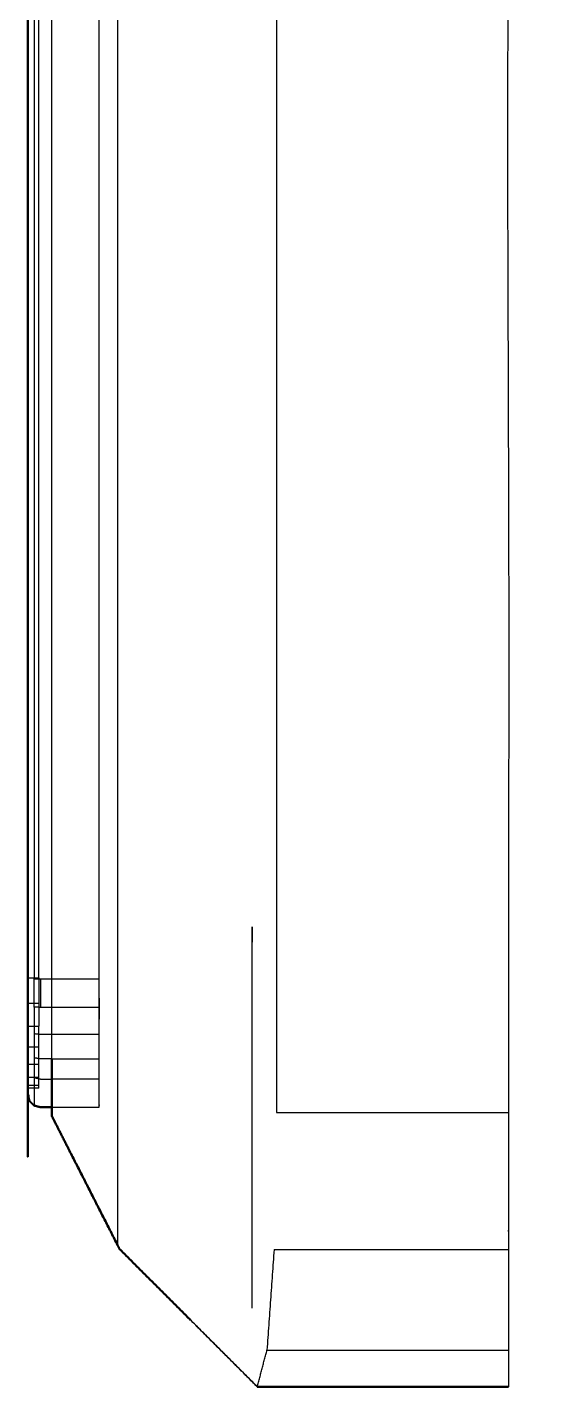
# Model space of a CAD drawing. Header units: centimetres. Extents: x 0 to 39.7, y 0 to 97.2.
# Drawn here: x 0 to 3.81, y 0 to 10.23 of the extents above; entities that cross this region are included whole.
import ezdxf

# ---------------------------------------------------------------- set-up
doc = ezdxf.new("R2010")
doc.units = ezdxf.units.CM
doc.layers.add('Make2D$Oculto$Curvas', color=7, linetype='Continuous', true_color=0x8c8c8c)
doc.layers.add('Make2D$Visible$Curvas', color=7, linetype='Continuous')
doc.layers.add('Make2D$Visible$CurvasDeSiluetaDeEscena', color=7, linetype='Continuous', lineweight=50)

msp = doc.modelspace()

# ---------------------------------------------------------------- linework, layer by layer
at = {"layer": 'Make2D$Oculto$Curvas', "color": 7, "lineweight": -3}
for points in [[(0.6754547357559204, 18.52780588126515), (0.6754547357559204, 1.066029147866942)], [(0.179658830165863, 2.46680997327276), (0.179658830165863, 13.18483912342916)], [(0.08184313774108887, 3.076869735151362), (0.08184611797332764, 12.5753586381969)], [(1.688367128372192, 0.5905274831742915), (1.688367128372192, 0.6169860287606781), (1.688367128372192, 0.695354257798094), (1.688367128372192, 0.8226042527180084), (1.688367128372192, 0.993872273015171), (1.688367128372192, 1.20256008320392), (1.688367128372192, 1.440638936562877), (1.688367128372192, 1.698977400716174), (1.688367128372192, 1.967633420423894), (1.688367128372192, 2.236295391972881), (1.688367128372192, 2.494627870126095), (1.688367128372192, 2.732718602950712), (1.688367128372192, 2.941394436406263), (1.688367128372192, 3.112662388704308), (1.688367128372192, 3.239918266510827), (1.688367128372192, 3.318286411374778), (1.688367128372192, 3.344744869419984)], [(0, 3.076869735151362), (0.08184313774108887, 3.076869735151362)], [(0.0475078821182251, 3.069532109005436), (0.0950157642364502, 3.068816851186128)], [(0.08184313774108887, 3.076869462032349), (0.08184313774108887, 2.886039234823137)], [(0.0950157642364502, 3.068816851186128), (0.0950157642364502, 2.85395999210688)], [(0.0950157642364502, 3.068816851186128), (0.5369096994400024, 3.068816851186128)], [(0, 2.886039234823137), (0.08184313774108887, 2.886039234823137)], [(0.08184313774108887, 2.886039234823137), (0.08184313774108887, 2.712428795881188)], [(0.0950157642364502, 2.85395999210688), (0.0475078821182251, 2.856862740377792)], [(0.5369096994400024, 2.85395999210688), (0.0950157642364502, 2.85395999210688)], [(0, 2.712429042202196), (0.08184313774108887, 2.712429042202196)], [(0.08184313774108887, 2.556688049925341), (0.08184313774108887, 2.712429042202196)], [(0.5369096994400024, 2.649885620960418), (0.0950157642364502, 2.649885620960418)], [(0, 2.556688049925341), (0.08184313774108887, 2.556688049925341)], [(0.08184313774108887, 2.426636654302825), (0.08184313774108887, 2.556688049925341)], [(0.1804295375992844, 2.466810224429764), (0.5369096994400024, 2.466810224429764)], [(0, 2.426636654302825), (0.08184313774108887, 2.426636654302825)], [(0.08184313774108887, 2.328777723136206), (0.08184313774108887, 2.426636654302825)], [(0, 2.328777723136206), (0.08184313774108887, 2.328777723136206)], [(0, 2.268028640895423), (0.08184313774108887, 2.268028640895423)], [(0.08184313774108887, 2.268028640895423), (0.08184313774108887, 2.328777723136206)], [(0.08184313774108887, 2.246523253968327), (0.08184313774108887, 2.268028640895423)], [(0.5369096994400024, 2.31392428567456), (0.1798408338086102, 2.31392428567456)], [(0.08184313774108887, 2.246523253968327), (0, 2.246523253968327)], [(0.1801958184172658, 2.103275412494476), (0.5369096994400024, 2.103275412494476)], [(1.726894080638885, 7.325422259896186e-07), (1.2245774269104, 0.5023128999305513), (0.6906166672706604, 1.036281052155871), (0.6754070520401001, 1.066131056468706), (0.3084897994995117, 1.786244482691629), (0.179658830165863, 2.039093240633655)], [(0.179658830165863, 2.039093050227599), (0.3085106611251831, 1.786208318299828)], [(0.6754547357559204, 1.066029147866942), (0.6906166672706604, 1.036280468006765), (1.22462660074234, 0.5022704764041208), (1.726894080638885, 0)], [(1.852928102016449, 1.032018657412692), (1.799656450748444, 0.2765238261467289)], [(1.852928102016449, 1.032018657412692), (3.616692125797272, 1.032018701831966)]]:
    msp.add_open_spline(points, degree=1, dxfattribs=at)
for points, knots in [([(0.5369096994400024, 2.103275412494476), (0.5369096994400024, 2.127486854205898), (0.5369096994400024, 2.198893251894752), (0.5369096994400024, 2.31392428567456), (0.5369096994400024, 2.466810224429764), (0.5369096994400024, 2.649885909599277), (0.5369096994400024, 2.853960304016773), (0.5369096994400024, 3.06881717098122), (0.536914169788286, 12.58341704961199)], [22, 22, 23, 24, 25, 26, 27, 28, 29, 29.99999998319451, 29.99999998319451]), ([(1.688367128372192, 3.344744869419984), (1.688367128372192, 3.351337240250146), (1.688367128372192, 3.432059768699247), (1.688367128372192, 3.460967977685506), (1.688367128372192, 3.436953222498012), (1.688367128372192, 3.36095129774359), (1.688367128372192, 3.344744869419984)], [18.94906200784968, 18.94906200784968, 19, 20, 21, 22, 23, 23.12956192883308, 23.12956192883308])]:
    msp.add_open_spline(points, degree=1, knots=knots, dxfattribs=at)
at = {"layer": 'Make2D$Visible$Curvas', "color": 7, "lineweight": -3}
for points in [[(1.869809627532959, 16.66677073394225), (1.872093975543976, 2.063996338900033)], [(3.81474643945694, 13.55419831030199), (3.616692125797272, 12.3037345844313), (3.616692125797272, 4.258263861608107), (3.616692125797272, 3.400821230955884), (3.616692125797272, 2.064032099791348), (3.616692125797272, 1.032019353704392), (3.616692125797272, 0.276524397629025), (3.616692125797272, 4.009834384532951e-07)], [(0.04751086235046387, 12.58269599122381), (0.0475078821182251, 3.069532424634573)], [(0.0475078821182251, 2.856863048146991), (0.0475078821182251, 3.069532424634573)], [(0.0475078821182251, 2.856863048146991), (0.0475078821182251, 2.655536428010954)], [(0.0950157642364502, 2.649885909599277), (0.0475078821182251, 2.655536428010954)], [(0.0475078821182251, 2.655536428010954), (0.0475078821182251, 2.474934335854044)], [(0.0475078821182251, 2.474934335854044), (0.0475078821182251, 2.324116678606593)], [(0.0950157642364502, 2.466810224429764), (0.0475078821182251, 2.474934335854044)], [(0.1804295375992861, 2.466810224429764), (0.0950157642364502, 2.466810224429764)], [(0.0475078821182251, 2.324116678606593), (0.0475078821182251, 2.210635365994918)], [(0.0950157642364502, 2.31392428567456), (0.0475078821182251, 2.324116678606593)], [(0.0950157642364502, 2.31392428567456), (0.1798408338086084, 2.31392428567456)], [(0.0475078821182251, 2.210635365994918), (0.0475078821182251, 2.140182643071107)], [(0.0475078821182251, 2.140182643071107), (0.0475078821182251, 2.116054648215851)], [(1.872093975543976, 2.063996338900033), (3.616692125797272, 2.064032099791348)], [(1.726894080638885, 7.325422259896186e-07), (1.799601316452026, 0.2765245636608995)], [(1.799601316452026, 0.2765245636608995), (3.616692125797272, 0.276524397629025)]]:
    msp.add_open_spline(points, degree=1, dxfattribs=at)
at = {"layer": 'Make2D$Visible$Curvas', "color": 7}
for points, knots in [([(0.1798821765595076, 13.54895269292035), (0.09502023458480835, 13.54895269292035), (0.04751235246658325, 13.53617345696204), (0.01273304224014282, 13.50139414641708), (4.470348358154297e-06, 13.45394288827635), (4.470348358154297e-06, 13.43152561378525), (4.470348358154297e-06, 13.36718839017065), (4.470348358154297e-06, 13.26354190024448), (4.470348358154297e-06, 13.12580750953924), (4.470348358154297e-06, 12.96085763247107), (4.470348358154297e-06, 12.77698923474981), (4.470348358154297e-06, 12.57807065739412), (0, 3.074157731674028), (0, 2.875239147011911), (0, 2.691370728326916), (0, 2.526420817492252), (0, 2.388686381903561), (0, 2.285045798694362), (0, 2.220708515167843), (0, 2.198291175858898), (0.01272857189178467, 2.150839918588254), (0.0475078821182251, 2.116054648215851)], [0.8079585728290016, 0.8079585728290016, 1, 2, 3, 4, 5, 6, 7, 8, 9, 10, 11, 12, 13, 14, 15, 16, 17, 18, 19, 20, 21, 21]), ([(0.0475078821182251, 2.116054648215851), (0.0950157642364502, 2.103275412494476), (0.1801958184172658, 2.103275412494476)], [-1, -1, 0, 0.1927613107918725, 0.1927613107918725])]:
    msp.add_open_spline(points, degree=1, knots=knots, dxfattribs=at)
for points in [[(0.179658830165863, 2.039093240633655), (0.1796588301658613, 2.466662498449224)], [(0.179658830165863, 2.039093050227599), (0.3085106611251831, 1.786208318299828)], [(0.3084897994995117, 1.786244482691629), (0.6754070520401001, 1.066131056468706)], [(0.6754070520401001, 1.066131056468706), (0.6906166672706604, 1.036281052155871)], [(0.6906166672706604, 1.036280468006765), (0.6754547357559204, 1.066029147866942)], [(1.2245774269104, 0.5023128999305513), (0.6906166672706604, 1.036281052155871)], [(1.726894080638885, 7.325422259896186e-07), (3.616692125797272, 4.009834384532951e-07)]]:
    msp.add_open_spline(points, degree=1, dxfattribs=at)
at = {"layer": 'Make2D$Visible$CurvasDeSiluetaDeEscena', "color": 7}
for points, knots in [([(0.1798821765595076, 13.54895269292035), (0.09502023458480835, 13.54895269292035), (0.04751235246658325, 13.53617345696204), (0.01273304224014282, 13.50139414641708), (4.470348358154297e-06, 13.45394288827635), (4.470348358154297e-06, 13.43152561378525), (4.470348358154297e-06, 13.36718839017065), (4.470348358154297e-06, 13.26354190024448), (4.470348358154297e-06, 13.12580750953924), (4.470348358154297e-06, 12.96085763247107), (4.470348358154297e-06, 12.77698923474981), (4.470348358154297e-06, 12.57807065739412), (0, 3.074157731674028), (0, 2.875239147011911), (0, 2.691370728326916), (0, 2.526420817492252), (0, 2.388686381903561), (0, 2.285045798694362), (0, 2.220708515167843), (0, 2.198291175858898), (0.01272857189178467, 2.150839918588254), (0.0475078821182251, 2.116054648215851)], [0.8079585728290016, 0.8079585728290016, 1, 2, 3, 4, 5, 6, 7, 8, 9, 10, 11, 12, 13, 14, 15, 16, 17, 18, 19, 20, 21, 21]), ([(0.0475078821182251, 2.116054648215851), (0.0950157642364502, 2.103275412494476), (0.1801958184172658, 2.103275412494476)], [-1, -1, 0, 0.1927613107918725, 0.1927613107918725])]:
    msp.add_open_spline(points, degree=1, knots=knots, dxfattribs=at)
for points in [[(0.179658830165863, 2.039093240633655), (0.1796588301658613, 2.466662498449224)], [(0.179658830165863, 2.039093050227599), (0.3085106611251831, 1.786208318299828)], [(0.3084897994995117, 1.786244482691629), (0.6754070520401001, 1.066131056468706)], [(0.6754070520401001, 1.066131056468706), (0.6906166672706604, 1.036281052155871)], [(0.6906166672706604, 1.036280468006765), (0.6754547357559204, 1.066029147866942)], [(1.2245774269104, 0.5023128999305513), (0.6906166672706604, 1.036281052155871)], [(1.726894080638885, 7.325422259896186e-07), (3.616692125797272, 4.009834384532951e-07)]]:
    msp.add_open_spline(points, degree=1, dxfattribs=at)

doc.saveas('drawing.dxf')
